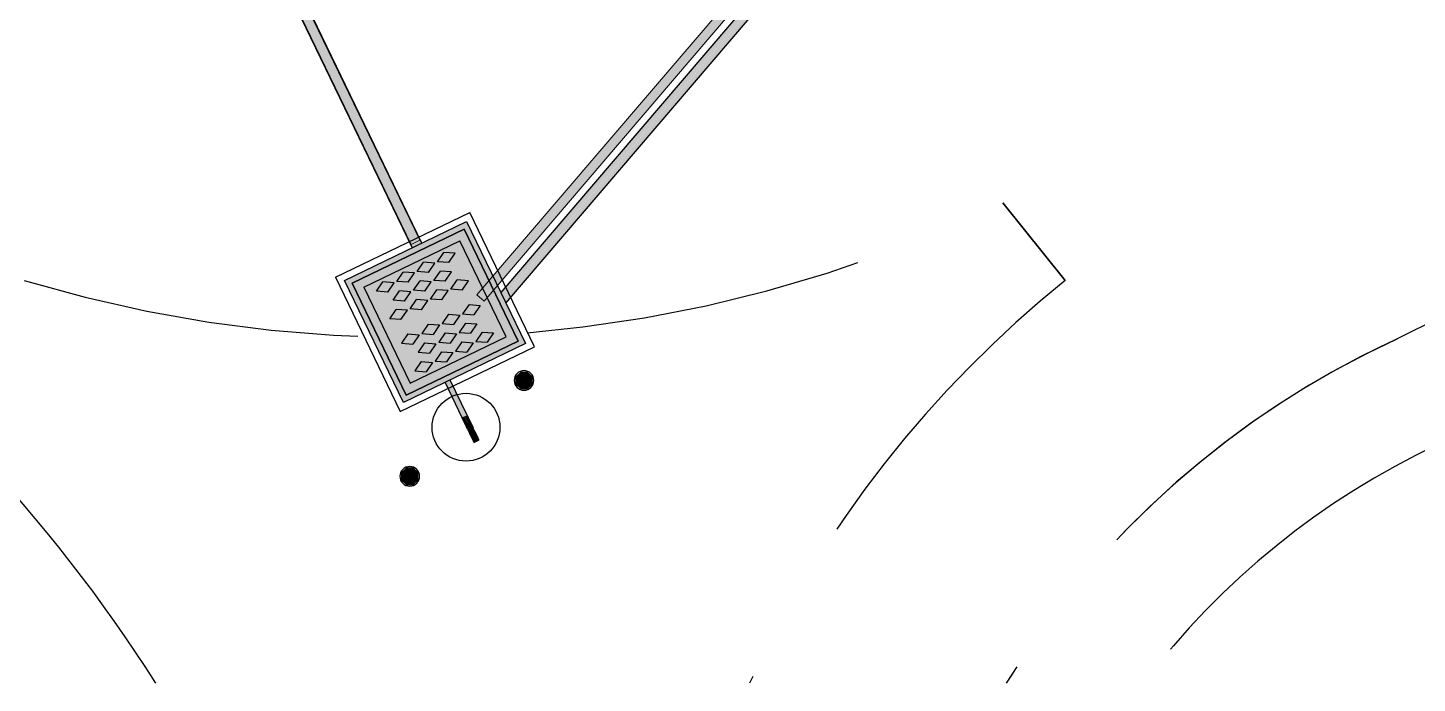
# Model space of a CAD drawing. Header units: metres. Extents: x 4 to 129, y -16 to 26.
# Drawn here: x 33.84 to 39.99, y 12.9 to 15.8 of the extents above; entities that cross this region are included whole.
import ezdxf

# ---------------------------------------------------------------- set-up
doc = ezdxf.new("R2010")
doc.units = ezdxf.units.M
doc.linetypes.add('IMPORT-_Tracejado pequeno', pattern=[2.25, 1.5, -0.75])
for name, color, linetype, lineweight in [('A-ANNO-NOTE', 7, 'Continuous', 9), ('Dispositivos elétricos', 7, 'Continuous', 70), ('E-POWR-CNDT', 7, 'Continuous', 30), ('KIRYA - PAREDE', 7, 'Continuous', 50), ('KIRYA - PISO', 7, 'Continuous', 9)]:
    doc.layers.add(name, color=color, linetype=linetype, lineweight=lineweight)
doc.layers.add('Base Revit Coremas_dwg', color=7, linetype='Continuous', lineweight=9, true_color=0x767676)

# ---------------------------------------------------------------- blocks, each defined once
blk = doc.blocks.new('Caixa de Passagem no Passeio - Caixa de Passagem no Passeio 2-V2-PLANTA BAIXA - TÉRREO')
at = {"layer": 'Dispositivos elétricos', "lineweight": 30, "true_color": 0x82482d}
blk.add_hatch(color=27, dxfattribs=at).paths.add_polyline_path([(-0.3, -0.3), (0.3, -0.3), (0.2996, -0.0141), (0.275, -0.0251), (0.275, -0.275), (-0.275, -0.275), (-0.275, 0.275), (0.275, 0.275), (0.275, 0.0209), (0.3, 0.0319), (0.3, 0.3), (-0.3, 0.3), (-0.3, -0.2629)])
at = {"layer": 'Dispositivos elétricos', "lineweight": 30, "true_color": 0x5a6266}
blk.add_hatch(color=251, dxfattribs=at).paths.add_polyline_path([(-0.275, -0.275), (0.275, -0.275), (0.275, -0.0249), (0.2168, -0.0505), (0.2, -0.0121), (0.275, 0.0209), (0.275, 0.275), (-0.275, 0.275), (-0.275, -0.1994)])
at = {"layer": 'Dispositivos elétricos', "color": 253, "lineweight": 30, "true_color": 0xababab}
for p, q in [((-0.3, -0.3), (-0.3, 0.3)), ((-0.3, 0.3), (0.3, 0.3)), ((-0.275, -0.275), (-0.275, 0.275)), ((-0.275, 0.275), (0.275, 0.275)), ((-0.275, 0.275), (-0.275, -0.275)), ((0.275, 0.275), (-0.275, 0.275)), ((0.275, 0.275), (0.275, -0.275)), ((0.275, -0.275), (0.275, 0.275)), ((0.3, 0.3), (0.3, -0.3)), ((0.3, -0.3), (-0.3, -0.3)), ((0.275, -0.275), (-0.275, -0.275)), ((-0.275, -0.275), (0.275, -0.275))]:
    blk.add_line(p, q, dxfattribs=at)
blk = doc.blocks.new('PVC Corrugado Amarelo_Caixa de Octogonal 4x4 - PVC Corrugado Amarelo_Caixa de Octogonal 4x4-2829200-PLANTA BAIXA - TÉRREO')
at = {"layer": 'Dispositivos elétricos', "lineweight": 30, "true_color": 0xffff00}
h = blk.add_hatch(color=2, dxfattribs=at)
h.paths.add_polyline_path([(0, -0.0435), (0.0125, -0.0415), (0.0218, -0.0377), (0.0308, -0.0308), (0.0377, -0.0217), (0.0423, -0.0093), (0.0435, 0), (0.042, 0.0113), (0.0377, 0.0218), (0.0308, 0.0308), (0.0218, 0.0377), (0.0093, 0.0423), (0, 0.0435), (-0.0121, 0.0417), (-0.0217, 0.0377), (-0.0308, 0.0308), (-0.0377, 0.0218), (-0.042, 0.0113), (-0.0435, 0), (-0.0417, -0.0121), (-0.0375, -0.022), (-0.0308, -0.0308), (-0.0217, -0.0377), (-0.0113, -0.042), (-0.0032, -0.0431)])
h.paths.add_polyline_path([(0.0032, -0.0358), (-0.0153, -0.0353), (-0.0358, -0.0142), (-0.0353, 0.0154), (-0.0148, 0.0358), (0.0148, 0.0358), (0.0358, 0.0148), (0.0358, -0.0148), (0.0142, -0.0358), (0.0062, -0.0358)])
blk.add_hatch(color=2, dxfattribs=at).paths.add_polyline_path([(0.0148, -0.0358), (0.0358, -0.0148), (0.0358, 0.0148), (0.0148, 0.0358), (-0.0148, 0.0358), (-0.0358, 0.0148), (-0.0358, -0.0148), (-0.0148, -0.0358)])
at = {"layer": 'Dispositivos elétricos', "color": 253, "lineweight": 30, "true_color": 0xababab}
for p, q in [((-0.0148, 0.0358), (-0.0358, 0.0148)), ((-0.0358, 0.0148), (-0.0358, -0.0148)), ((0.0148, 0.0358), (-0.0148, 0.0358)), ((0.0358, 0.0148), (0.0148, 0.0358)), ((0.0358, -0.0148), (0.0358, 0.0148)), ((-0.0358, -0.0148), (-0.0148, -0.0358)), ((-0.0148, -0.0358), (0.0148, -0.0358)), ((0.0148, -0.0358), (0.0358, -0.0148))]:
    blk.add_line(p, q, dxfattribs=at)
for start, end in [(360, 180), (180, 360)]:
    blk.add_arc((0, 0), 0.0435, start, end, dxfattribs=at)
blk = doc.blocks.new('ELE_PRAÇA_COREMAS_rvt-1-PLANTA BAIXA - TÉRREO')
at = {"layer": 'E-POWR-CNDT', "lineweight": 5, "true_color": 0xbcbcbc}
for points in [[(22.6342, 14.6081), (29.2131, 22.31), (29.2019, 22.3333), (22.6229, 14.6314), (22.6313, 14.6141)], [(22.6454, 14.5848), (29.2244, 22.2866), (29.2131, 22.31), (22.6344, 14.6076), (22.645, 14.5856)], [(22.2302, 14.8295), (22.2516, 14.8398), (22.2449, 14.8536), (22.2259, 14.8448), (20.5423, 18.3356), (20.5398, 18.3344), (22.2286, 14.833)], [(22.2516, 14.8398), (22.2729, 14.8501), (20.5825, 18.355), (20.58, 18.3538), (22.2634, 14.8626), (22.2449, 14.8536), (22.2498, 14.8435)]]:
    blk.add_hatch(color=9, dxfattribs=at).paths.add_polyline_path(points)
at = {"layer": 'E-POWR-CNDT', "lineweight": 5, "true_color": 0xffd4ab}
for points in [[(22.4506, 14.0785), (22.4619, 14.0839), (22.3871, 14.2391), (22.3758, 14.2336), (22.4506, 14.0787)], [(22.4619, 14.0839), (22.4732, 14.0894), (22.398, 14.2443), (22.3871, 14.2391), (22.4486, 14.1116)], [(22.4761, 14.0267), (22.4761, 14.0308), (22.4775, 14.0348), (22.4781, 14.036), (22.4819, 14.0395), (22.483, 14.0403), (22.4619, 14.0828), (22.4511, 14.0776), (22.4759, 14.0269)], [(22.4526, 14.0783), (22.4623, 14.083), (22.4619, 14.0839), (22.4522, 14.0792), (22.4524, 14.0787)], [(22.4623, 14.083), (22.4721, 14.0878), (22.4717, 14.0886), (22.4619, 14.0839)], [(22.4979, 14.0372), (22.4962, 14.0415), (22.4935, 14.0468), (22.4843, 14.0652), (22.4732, 14.0883), (22.4626, 14.0825), (22.483, 14.0403), (22.488, 14.0414), (22.4902, 14.0413), (22.4935, 14.0403), (22.4971, 14.0379), (22.4977, 14.0373)], [(22.5032, 13.9695), (22.5145, 13.975), (22.483, 14.0403), (22.4799, 14.0381), (22.4775, 14.0348), (22.4766, 14.0331), (22.476, 14.0282), (22.4761, 14.0267), (22.4785, 14.0211), (22.4842, 14.01), (22.5031, 13.9697)], [(22.5145, 13.975), (22.5257, 13.9804), (22.5148, 14.0027), (22.508, 14.0163), (22.5019, 14.0286), (22.4974, 14.0376), (22.4935, 14.0403), (22.4922, 14.0409), (22.488, 14.0414), (22.484, 14.0406), (22.483, 14.0403), (22.5138, 13.9764)], [(22.4998, 14.034), (22.4992, 14.0351), (22.4997, 14.0341)], [(22.5052, 13.9694), (22.5148, 13.9742), (22.5145, 13.975), (22.5047, 13.9702)], [(22.5149, 13.9741), (22.5247, 13.9788), (22.5242, 13.9797), (22.5145, 13.975), (22.5148, 13.9742)]]:
    blk.add_hatch(color=41, dxfattribs=at).paths.add_polyline_path(points)
at = {"layer": 'A-ANNO-NOTE', "color": 253, "lineweight": 25, "true_color": 0xababab}
for p, q in [((21.8908, 14.6991), (22.4853, 14.9859)), ((22.772, 14.3914), (22.4853, 14.9859)), ((22.0169, 14.6551), (22.4413, 14.8598)), ((22.6459, 14.4354), (22.4413, 14.8598)), ((22.2524, 14.7243), (22.2805, 14.7656)), ((22.3304, 14.7619), (22.2805, 14.7656)), ((22.3022, 14.7206), (22.3304, 14.7619)), ((22.3425, 14.7677), (22.3706, 14.8091)), ((22.3923, 14.764), (22.3425, 14.7677)), ((22.4205, 14.8053), (22.3706, 14.8091)), ((22.3923, 14.764), (22.4205, 14.8053)), ((21.8908, 14.6991), (22.1775, 14.1047)), ((22.1623, 14.6808), (22.1905, 14.7222)), ((22.2403, 14.7185), (22.1905, 14.7222)), ((22.2122, 14.6771), (22.2403, 14.7185)), ((22.3022, 14.7206), (22.2524, 14.7243)), ((22.3269, 14.6849), (22.355, 14.7262)), ((22.4049, 14.7225), (22.355, 14.7262)), ((22.3768, 14.6812), (22.4049, 14.7225)), ((22.0169, 14.6551), (22.2216, 14.2308)), ((22.0722, 14.6374), (22.1004, 14.6787)), ((22.1221, 14.6337), (22.0722, 14.6374)), ((22.1502, 14.675), (22.1004, 14.6787)), ((22.1221, 14.6337), (22.1502, 14.675)), ((22.1461, 14.5977), (22.1743, 14.639)), ((22.2122, 14.6771), (22.1623, 14.6808)), ((22.2241, 14.6353), (22.1743, 14.639)), ((22.196, 14.594), (22.2241, 14.6353)), ((22.2369, 14.6415), (22.2651, 14.6828)), ((22.2868, 14.6378), (22.2369, 14.6415)), ((22.3149, 14.6791), (22.2651, 14.6828)), ((22.2868, 14.6378), (22.3149, 14.6791)), ((22.3111, 14.6025), (22.3393, 14.6438)), ((22.3768, 14.6812), (22.3269, 14.6849)), ((22.3891, 14.6401), (22.3393, 14.6438)), ((22.361, 14.5988), (22.3891, 14.6401)), ((22.4012, 14.6459), (22.4293, 14.6872)), ((22.4511, 14.6422), (22.4012, 14.6459)), ((22.4792, 14.6835), (22.4293, 14.6872)), ((22.4511, 14.6422), (22.4792, 14.6835)), ((22.196, 14.594), (22.1461, 14.5977)), ((22.2211, 14.559), (22.2492, 14.6004)), ((22.2991, 14.5967), (22.2492, 14.6004)), ((22.2709, 14.5553), (22.2991, 14.5967)), ((22.361, 14.5988), (22.3111, 14.6025)), ((22.4818, 14.5786), (22.4536, 14.5372)), ((22.4818, 14.5786), (22.5316, 14.5748)), ((22.5316, 14.5748), (22.5035, 14.5335)), ((22.131, 14.5156), (22.1591, 14.5569)), ((22.1809, 14.5119), (22.131, 14.5156)), ((22.209, 14.5532), (22.1591, 14.5569)), ((22.1809, 14.5119), (22.209, 14.5532)), ((22.2709, 14.5553), (22.2211, 14.559)), ((22.3917, 14.5351), (22.3636, 14.4938)), ((22.3917, 14.5351), (22.4416, 14.5314)), ((22.4416, 14.5314), (22.4134, 14.4901)), ((22.4536, 14.5372), (22.5035, 14.5335)), ((22.2115, 14.4482), (22.1834, 14.4069)), ((22.2115, 14.4482), (22.2614, 14.4445)), ((22.2614, 14.4445), (22.2333, 14.4032)), ((22.3016, 14.4917), (22.2735, 14.4503)), ((22.2735, 14.4503), (22.3233, 14.4466)), ((22.3016, 14.4917), (22.3515, 14.488)), ((22.3515, 14.488), (22.3233, 14.4466)), ((22.376, 14.4528), (22.3479, 14.4114)), ((22.3636, 14.4938), (22.4134, 14.4901)), ((22.376, 14.4528), (22.4259, 14.449)), ((22.4259, 14.449), (22.3978, 14.4077)), ((22.466, 14.4961), (22.4379, 14.4548)), ((22.4379, 14.4548), (22.4877, 14.4511)), ((22.466, 14.4961), (22.5159, 14.4924)), ((22.5159, 14.4924), (22.4877, 14.4511)), ((22.5405, 14.4567), (22.5124, 14.4154)), ((22.5405, 14.4567), (22.5904, 14.453)), ((22.5904, 14.453), (22.5622, 14.4117)), ((22.1775, 14.1047), (22.772, 14.3914)), ((22.1834, 14.4069), (22.2333, 14.4032)), ((22.2216, 14.2308), (22.6459, 14.4354)), ((22.2852, 14.409), (22.2571, 14.3676)), ((22.2852, 14.409), (22.3351, 14.4052)), ((22.3351, 14.4052), (22.3069, 14.3639)), ((22.3479, 14.4114), (22.3978, 14.4077)), ((22.4504, 14.4133), (22.4223, 14.372)), ((22.4504, 14.4133), (22.5003, 14.4096)), ((22.5003, 14.4096), (22.4722, 14.3683)), ((22.5124, 14.4154), (22.5622, 14.4117)), ((22.2703, 14.3264), (22.2422, 14.2851)), ((22.2571, 14.3676), (22.3069, 14.3639)), ((22.2703, 14.3264), (22.3202, 14.3227)), ((22.3202, 14.3227), (22.292, 14.2814)), ((22.3604, 14.3699), (22.3322, 14.3285)), ((22.3322, 14.3285), (22.3821, 14.3248)), ((22.3604, 14.3699), (22.4102, 14.3662)), ((22.4102, 14.3662), (22.3821, 14.3248)), ((22.4223, 14.372), (22.4722, 14.3683)), ((22.2422, 14.2851), (22.292, 14.2814))]:
    blk.add_line(p, q, dxfattribs=at)
at = {"layer": 'E-POWR-CNDT', "color": 21, "true_color": 0xffabab}
for p, q in [((29.2019, 22.3333), (22.6229, 14.6314)), ((22.6454, 14.5848), (29.2244, 22.2866)), ((20.5398, 18.3344), (22.2302, 14.8295)), ((22.2729, 14.8501), (20.5825, 18.355))]:
    blk.add_line(p, q, dxfattribs=at)
at = {"layer": 'E-POWR-CNDT', "color": 253, "true_color": 0xababab}
for p, q in [((22.3758, 14.2336), (22.4506, 14.0785)), ((22.4732, 14.0894), (22.3984, 14.2445)), ((22.4506, 14.0785), (22.4511, 14.0776)), ((22.4736, 14.0885), (22.4732, 14.0894)), ((22.5032, 13.9695), (22.5036, 13.9686)), ((22.5036, 13.9686), (22.5149, 13.9741)), ((22.5149, 13.9741), (22.5262, 13.9795)), ((22.5262, 13.9795), (22.5257, 13.9804))]:
    blk.add_line(p, q, dxfattribs=at)
at = {"layer": 'E-POWR-CNDT', "color": 253, "true_color": 0xababab, "flags": 128}
for points in [[(22.4771, 14.0236), (22.4754, 14.0272), (22.4703, 14.0378), (22.4626, 14.0538), (22.4533, 14.073), (22.4511, 14.0776)], [(22.4736, 14.0885), (22.4831, 14.0689), (22.4912, 14.0519), (22.497, 14.04), (22.4996, 14.0346), (22.4997, 14.0344)], [(22.4771, 14.0236), (22.4789, 14.0199), (22.484, 14.0093), (22.4917, 13.9934), (22.501, 13.9742), (22.5032, 13.9695)], [(22.5257, 13.9804), (22.5163, 14), (22.5081, 14.0169), (22.5023, 14.0289), (22.4998, 14.0342), (22.4997, 14.0344)]]:
    blk.add_lwpolyline(points, dxfattribs=at)
at = {"layer": 'Dispositivos elétricos', "color": 253, "lineweight": 30, "true_color": 0xababab, "rotation": 25.74813270138812}
blk.add_blockref('Caixa de Passagem no Passeio - Caixa de Passagem no Passeio 2-V2-PLANTA BAIXA - TÉRREO', (22.3314, 14.5453), dxfattribs=at)
at = {"layer": 'Dispositivos elétricos', "color": 253, "lineweight": 30, "true_color": 0xababab}
for p in [(22.7251, 14.2426), (22.2195, 13.8184)]:
    blk.add_blockref('PVC Corrugado Amarelo_Caixa de Octogonal 4x4 - PVC Corrugado Amarelo_Caixa de Octogonal 4x4-2829200-PLANTA BAIXA - TÉRREO', p, dxfattribs=at)
blk = doc.blocks.new('Base Revit Coremas_dwg-8208185-PLANTA BAIXA - TÉRREO')
at = {"layer": 'KIRYA - PAREDE', "color": 254, "linetype": 'IMPORT-_Tracejado pequeno', "lineweight": 30, "true_color": 0xe3e3e3}
blk.add_circle((22.4686, 14.0356), 0.15, dxfattribs=at)
blk.add_circle((22.4686, 14.0356), 0.15, dxfattribs=at)
at = {"layer": 'KIRYA - PISO', "color": 254, "linetype": 'IMPORT-_Tracejado pequeno', "lineweight": 30, "true_color": 0xe3e3e3, "flags": 128}
blk.add_lwpolyline([(24.8431, 15.028), (25.1191, 14.6851)], close=True, dxfattribs=at)
at = {"layer": 'KIRYA - PISO', "color": 254, "linetype": 'IMPORT-_Tracejado pequeno', "lineweight": 30, "true_color": 0xe3e3e3}
for centre, radius, start, end in [((23.7376, 20.529), 6.7353, 294.73906, 349.37715), ((23.7376, 20.529), 6.7353, 294.73906, 349.37715), ((22.2366, 20.4323), 6, 253.31616, 295.74813), ((22.2366, 20.4323), 6, 253.31616, 295.74813), ((28.2543, 10.7902), 5, 128.83233, 155.00126), ((28.2543, 10.7902), 5, 128.83233, 155.00126), ((28.2543, 10.7902), 4, 115.11986, 148.11301), ((28.2543, 10.7902), 4, 115.11986, 148.11301), ((28.2543, 10.7902), 4, 114.64203, 148.10271), ((28.2543, 10.7902), 4, 114.64203, 148.10271), ((28.2543, 10.7902), 3.5, 115.14567, 142.85949), ((28.2543, 10.7902), 3.5, 115.14567, 142.85949), ((15.1891, 9.1472), 7, 32.45011, 43.21246), ((15.1891, 9.1472), 7, 32.45011, 43.21246)]:
    blk.add_arc(centre, radius, start, end, dxfattribs=at)

msp = doc.modelspace()

# ---------------------------------------------------------------- hatches: boundary and pattern name
at = {"layer": 'E-POWR-CNDT', "lineweight": 5, "true_color": 0x353535}
for points in [[(35.8432, 14.6076), (42.5826, 22.4918), (42.5667, 22.5054), (35.8272, 14.6212), (35.839, 14.6112)], [(35.8591, 14.594), (42.5985, 22.4782), (42.5826, 22.4918), (35.8432, 14.6076), (35.8585, 14.5945)], [(35.5365, 14.8445), (35.5554, 14.8536), (33.8612, 18.3664), (33.8423, 18.3573), (35.1136, 15.7213), (35.5364, 14.8448)], [(35.5554, 14.8536), (35.5742, 14.8627), (33.88, 18.3755), (33.8612, 18.3664), (35.5505, 14.8638)]]:
    msp.add_hatch(color=250, dxfattribs=at).paths.add_polyline_path(points)

# ---------------------------------------------------------------- linework, layer by layer
at = {"layer": 'E-POWR-CNDT', "lineweight": 9}
for p, q in [((42.5667, 22.5054), (35.8272, 14.6212)), ((35.8591, 14.594), (42.5985, 22.4782)), ((33.8423, 18.3573), (35.5365, 14.8445)), ((35.5742, 14.8627), (33.88, 18.3755)), ((35.5365, 14.8445), (35.5742, 14.8627)), ((35.8272, 14.6212), (35.8591, 14.594))]:
    msp.add_line(p, q, dxfattribs=at)

# ---------------------------------------------------------------- block references
at = {"lineweight": 5}
msp.add_blockref('ELE_PRAÇA_COREMAS_rvt-1-PLANTA BAIXA - TÉRREO', (13.3105, 0), dxfattribs=at)
at = {"layer": 'Base Revit Coremas_dwg', "color": 254, "linetype": 'IMPORT-_Tracejado pequeno', "lineweight": 30, "true_color": 0xe3e3e3}
msp.add_blockref('Base Revit Coremas_dwg-8208185-PLANTA BAIXA - TÉRREO', (13.3105, 0), dxfattribs=at)

doc.saveas('drawing.dxf')
